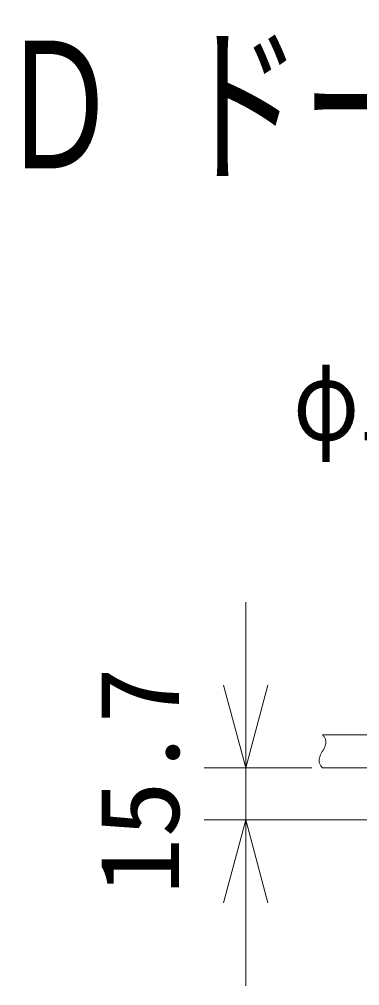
# Model space of a CAD drawing. Units: millimetres on the paper. Extents: x -62 to 64, y -59 to 59.
# Drawn here: x -20.15 to -9.88, y 30.13 to 59.28 of the extents above; entities that cross this region are included whole.
import ezdxf
from ezdxf.enums import TextEntityAlignment as Align

# ---------------------------------------------------------------- set-up
doc = ezdxf.new("R2010")
doc.units = ezdxf.units.MM
doc.layers.add('0-0_MOJI1', color=7, linetype='Continuous')
for name, color, linetype, lineweight in [('0-1_GAIKEI', 4, 'Continuous', 9), ('0-2_SUNPO', 7, 'Continuous', 9), ('0-3_0', 7, 'Continuous', 9)]:
    doc.layers.add(name, color=color, linetype=linetype, lineweight=lineweight)
doc.styles.add('ＭＳ ゴシック', font='')
doc.styles.get('ＭＳ ゴシック').set_extended_font_data('MS Gothic')

# ---------------------------------------------------------------- blocks, each defined once
blk = doc.blocks.new('_Open30')
at = {"layer": '0-3_0'}
blk.add_line((0, 0), (-1, 0), dxfattribs=at)
blk.add_lwpolyline([(-1, 0.2679), (0, 0), (-1, -0.2679)], dxfattribs=at)

msp = doc.modelspace()

# ---------------------------------------------------------------- linework, layer by layer
at = {"layer": '0-1_GAIKEI'}
msp.add_line((-8, 36.697), (-11, 36.697), dxfattribs=at)
for points in [[(-11, 37.697), (-10.983, 37.678), (-10.967, 37.658), (-10.954, 37.639), (-10.941, 37.619), (-10.931, 37.599), (-10.921, 37.58), (-10.914, 37.56), (-10.908, 37.541), (-10.903, 37.521), (-10.901, 37.501), (-10.899, 37.482), (-10.899, 37.462), (-10.9, 37.443), (-10.903, 37.423), (-10.907, 37.403), (-10.912, 37.384), (-10.918, 37.364), (-10.926, 37.345), (-10.934, 37.325), (-10.942, 37.305), (-10.952, 37.286), (-10.962, 37.266), (-10.973, 37.247), (-10.983, 37.227), (-10.994, 37.207), (-11.006, 37.188), (-11.017, 37.168), (-11.027, 37.148), (-11.038, 37.129), (-11.048, 37.109), (-11.057, 37.09), (-11.066, 37.07), (-11.074, 37.05), (-11.082, 37.031), (-11.088, 37.011), (-11.093, 36.992), (-11.097, 36.972), (-11.1, 36.952), (-11.101, 36.933)], [(-8, 36.697), (-8, 37.697), (-11, 37.697)], [(-11.101, 36.933), (-11.101, 36.913), (-11.099, 36.894), (-11.097, 36.874), (-11.092, 36.854), (-11.086, 36.835), (-11.079, 36.815), (-11.069, 36.796), (-11.059, 36.776), (-11.046, 36.756), (-11.033, 36.737), (-11.017, 36.717), (-11, 36.697)]]:
    msp.add_lwpolyline(points, dxfattribs=at)
at = {"layer": '0-2_SUNPO'}
for p, q in [((-13.318, 39.197), (-13.318, 41.697)), ((-11.318, 36.697), (-14.568, 36.697)), ((-13.318, 36.697), (-13.318, 35.127)), ((-7.469, 35.127), (-14.568, 35.127)), ((-13.318, 32.627), (-13.318, 30.127))]:
    msp.add_line(p, q, dxfattribs=at)

# ---------------------------------------------------------------- block references
at = {"layer": '0-2_SUNPO', "xscale": 2.5, "yscale": 2.5}
for p, rotation in [((-13.318, 36.697), 270), ((-13.318, 35.127), 90)]:
    msp.add_blockref('_Open30', p, dxfattribs=dict(at, rotation=rotation))

# ---------------------------------------------------------------- texts
at = {"layer": '0-0_MOJI1', "style": 'ＭＳ ゴシック', "width": 0.7}
msp.add_text('屋内ＦＨＤ ドームＡＩカメラ：ブラック（天井埋込金具付）', height=3.849, dxfattribs=at).set_placement((-35.5, 53.624), align=Align.BOTTOM_LEFT)
at = {"layer": '0-2_SUNPO', "style": 'ＭＳ ゴシック', "width": 0.8}
msp.add_text('φ160（天井穴加工）', height=2.405, dxfattribs=at).set_placement((-11.884, 45.86), align=Align.BOTTOM_LEFT)
at = {"layer": '0-2_SUNPO', "style": 'ＭＳ ゴシック', "width": 1.05}
msp.add_text('15.7', height=2.405, rotation=90, dxfattribs=at).set_placement((-14.606, 32.871), align=Align.BOTTOM_LEFT)

doc.saveas('drawing.dxf')
